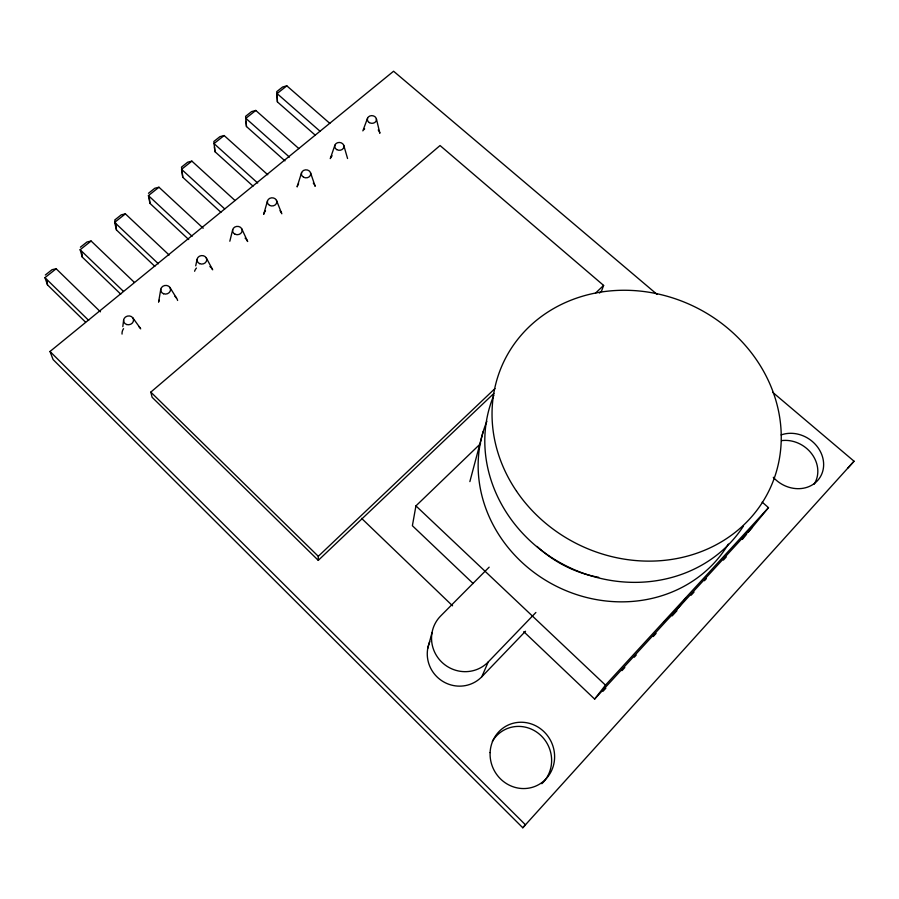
<?xml version="1.0" encoding="UTF-8"?>
<svg xmlns="http://www.w3.org/2000/svg" width="899" height="899" viewBox="0 0 899 899"><rect width="100%" height="100%" fill="white"/><g stroke="black" fill="none" stroke-linecap="round" stroke-linejoin="round"><path stroke-width="1.35" d="M493.899 393.402L318.28 560.358L318.291 556.312L150.818 392.11L440.049 145.537L603.622 285.421L601.51 291.119L599.476 293.04M122.815 326.607L123.601 320.269M158.662 301.783L160.775 289.242M480.583 443.623L415.934 505.89L412.383 525.724L473.132 583.507M195.724 265.834L197.083 259.328M229.829 241.224L232.695 229.65M469.862 481.606L483.168 431.621M427.767 648.325L432.048 632.525M263.733 214.198L267.452 201.005M297.243 186.486L301.603 172.586M330.281 158.606L334.911 145.144M362.848 130.883L367.522 118.275M429.778 641.672A31.881 31.072 42.1 0 0 441.589 680.61A31.881 31.072 42.1 0 0 481.808 676.756L488.224 661.967L535.883 612.477M523.757 631.66L594.632 699.085L605.476 685.139L768.499 507.654L762.161 502.125M742.349 539.411L746.552 534.309M748.238 532.264L768.499 507.654M50.007 351.475L53.075 359.544L522.78 827.765L525.454 824.799L50.007 351.475L393.582 71.235L657.012 294.344M847.903 468.031L854.05 461.221L772.668 392.29M522.78 827.765L854.05 461.221M594.632 699.085L752.441 527.162M603.015 691.275L605.859 688.184M621.973 670.62L624.816 667.519M634.289 657.191L636.189 655.124M653.247 636.526L656.09 633.424M672.205 615.86L676.947 610.691M691.162 595.194L694.006 592.104M704.434 580.732L706.333 578.664M723.392 560.077L726.235 556.975M481.808 676.756L525.522 631.233M489.146 567.168L440.645 616.006A33.083 32.15 38.1 0 0 441.78 662.147A33.083 32.15 38.1 0 0 488.224 661.967M318.291 556.312L494.967 388.57M595.498 293.13L603.622 285.421M45.332 275.004L52.041 269.689L56.165 268.756L100.441 311.829M80.404 247.203L86.989 242L91.125 241.022L134.344 282.376M148.47 193.285L154.785 188.273L158.966 187.228L203.208 228.222M85.484 322.078L47.49 284.882L44.95 277.645L56.165 268.756M120.747 294.153L82.326 257.159L80.146 249.731L91.125 241.022M154.83 266.34L116.477 229.987L114.623 222.39L125.388 213.861L169.113 255.013M188.711 239.527L149.942 203.354L148.414 195.6L158.966 187.228M220.918 212.299L182.755 177.249L181.542 169.327L191.88 161.135L235.01 200.488M267.778 174.754L224.143 135.547L214.007 143.582L257.676 183.014M298.884 148.616L255.788 110.453L245.843 118.331L289.422 157.1M315.279 135.187L277.42 101.924L277.072 93.575L286.826 85.843L329.832 123.377M286.826 85.843L282.578 87.023L276.746 91.642L277.42 101.924M255.788 110.453L251.563 111.6L245.607 116.319L246.472 126.545L284.972 160.865M224.143 135.547L219.929 136.659L213.861 141.469L214.928 151.65L253.012 186.115M191.88 161.135L187.677 162.213L181.486 167.124L182.036 170.698M125.388 213.861L121.23 214.861L114.78 219.974L115.611 223.402M277.072 93.575L320.111 131.299M181.542 169.327L224.694 208.894M148.414 195.6L192.094 236.268M415.934 505.89L605.476 685.139M114.623 222.39L158.381 263.778M361.567 518.352L452.557 605.802M80.146 249.731L123.388 291.31M44.95 277.645L88.675 320.392M318.28 560.358L152.111 397.279L150.818 392.11M132.895 317.92L140.289 328.202M169.877 287.388L176.53 298.097M206.276 257.867L212.434 269.352M241.853 229.009L247.517 241.235M276.487 200.387L281.499 212.984M310.548 172.754L315.077 186.048M343.755 145.312L347.565 158.516M376.378 118.814L379.839 133.097M47.029 280.938L47.49 284.882M81.876 253.091L82.326 257.159M115.96 225.188L116.477 229.987M149.38 197.96L149.942 203.354M182.239 172.147L182.755 177.249M214.479 146.998L214.928 151.65M245.989 121.264L246.472 126.545M122.05 334.091A9.844 8.698 -12.3 0 1 123.556 328.663M138.682 326.438A9.844 8.698 -12.3 0 1 140.694 328.877M158.629 302.008A9.698 8.552 -9.2 0 1 159.112 300.21M174.923 296.367A9.698 8.552 -9.2 0 1 177.62 300.457M194.611 271.262A9.563 8.394 -6.3 0 1 196.465 268.048M209.883 266.553A9.563 8.394 -6.3 0 1 212.681 269.824M245.101 238.134A9.44 8.237 -3.7 0 1 247.63 241.516M263.778 214.063A9.316 8.08 -1.3 0 1 265.52 210.962M280.005 210.759A9.316 8.08 -1.3 0 1 281.814 213.793M297.153 186.902A9.204 7.922 0.8 0 1 298.592 183.767M313.279 183.126A9.204 7.922 0.8 0 1 315.099 186.115M330.472 158.145A9.102 7.776 2.7 0 1 332.147 155.808M363.837 129.703A9.001 7.619 4.3 0 1 364.668 128.894M378.209 129.984A9.001 7.619 4.3 0 1 379.805 132.962M492.36 741.372A33.094 31.544 63.1 0 1 539.58 734.314A33.094 31.544 63.1 0 1 541.827 783.703M781.119 434.936A30.352 26.397 33.9 0 1 819.034 449.185A30.352 26.397 33.9 0 1 812.449 484.819A30.352 26.397 33.9 0 1 773.286 477.29M781.546 440.622A30.004 26.161 34.2 0 1 811.797 453.916A30.004 26.161 34.2 0 1 814.089 484.246M685.971 597.666A122.803 113.926 30.9 0 1 663.518 622.097M598.7 577.327A113.105 103.138 28.1 0 1 537.04 546.412M728.336 544.097A135.76 123.815 28.1 0 1 555.661 585.89A135.76 123.815 28.1 0 1 486.876 421.316M743.462 526.039A141.357 127.939 27.2 0 1 563.887 564.729A141.357 127.939 27.2 0 1 493.843 395.268M126.759 324.55A5.012 4.405 -11.9 0 0 133.501 319.448A5.012 4.405 -11.9 0 0 125.467 317.021A5.012 4.405 -11.9 0 0 126.759 324.55M163.573 293.759A4.933 4.326 -8.9 0 0 170.54 289.186A4.933 4.326 -8.9 0 0 162.809 286.298A4.933 4.326 -8.9 0 0 163.573 293.759M199.578 263.621A4.866 4.248 -6.1 0 0 206.748 259.586A4.866 4.248 -6.1 0 0 199.353 256.26A4.866 4.248 -6.1 0 0 199.578 263.621M235.122 234.257A4.798 4.169 -3.5 0 0 242.157 230.313A4.798 4.169 -3.5 0 0 234.808 227.042A4.798 4.169 -3.5 0 0 235.122 234.257M269.61 205.388A4.731 4.09 -1.2 0 0 276.813 201.96A4.731 4.09 -1.2 0 0 269.812 198.308A4.731 4.09 -1.2 0 0 269.61 205.388M303.648 177.272A4.675 4.012 0.9 0 0 310.728 173.923A4.675 4.012 0.9 0 0 303.772 170.327A4.675 4.012 0.9 0 0 303.648 177.272M336.709 149.582A4.619 3.933 2.7 0 0 343.924 146.739A4.619 3.933 2.7 0 0 337.327 142.806A4.619 3.933 2.7 0 0 336.709 149.582M369.354 122.624A4.574 3.854 4.4 0 0 376.456 119.848A4.574 3.854 4.4 0 0 369.894 115.971A4.574 3.854 4.4 0 0 369.354 122.624M490.112 752.575A33.499 31.926 62.3 0 0 537.186 785.434A33.499 31.926 62.3 0 0 539.748 728.201A33.499 31.926 62.3 0 0 490.112 752.575M516.543 491.202A147.458 132.333 26.3 0 0 766.454 495.596A147.458 132.333 26.3 0 0 626.929 290.287A147.458 132.333 26.3 0 0 516.543 491.202"/></g></svg>
